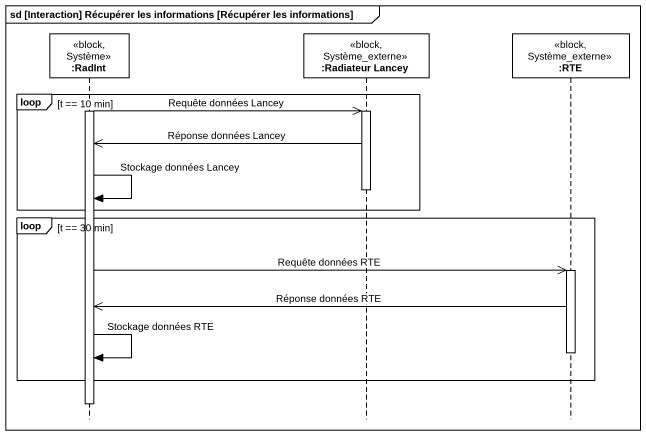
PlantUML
@startuml
mainframe sd [Interaction] Récupérer les informations [Récupérer les informations]
hide footbox
participant ":RadInt" as RadInt <<block, Système>>
participant ":Radiateur Lancey" as Radiateur_Lancey <<block, Système_externe>>
participant ":RTE" as RTE <<block, Système_externe>>

loop t == 10 min
  activate RadInt
  RadInt ->> Radiateur_Lancey : Requête données Lancey
  activate Radiateur_Lancey
  Radiateur_Lancey ->> RadInt : Réponse données Lancey
  deactivate Radiateur_Lancey
  RadInt -> RadInt : Stockage données Lancey
end
loop t == 30 min
  RadInt ->> RTE : Requête données RTE
  activate RTE
  RTE ->> RadInt : Réponse données RTE
  deactivate RTE
  RadInt -> RadInt : Stockage données RTE
end
deactivate RadInt
@enduml
